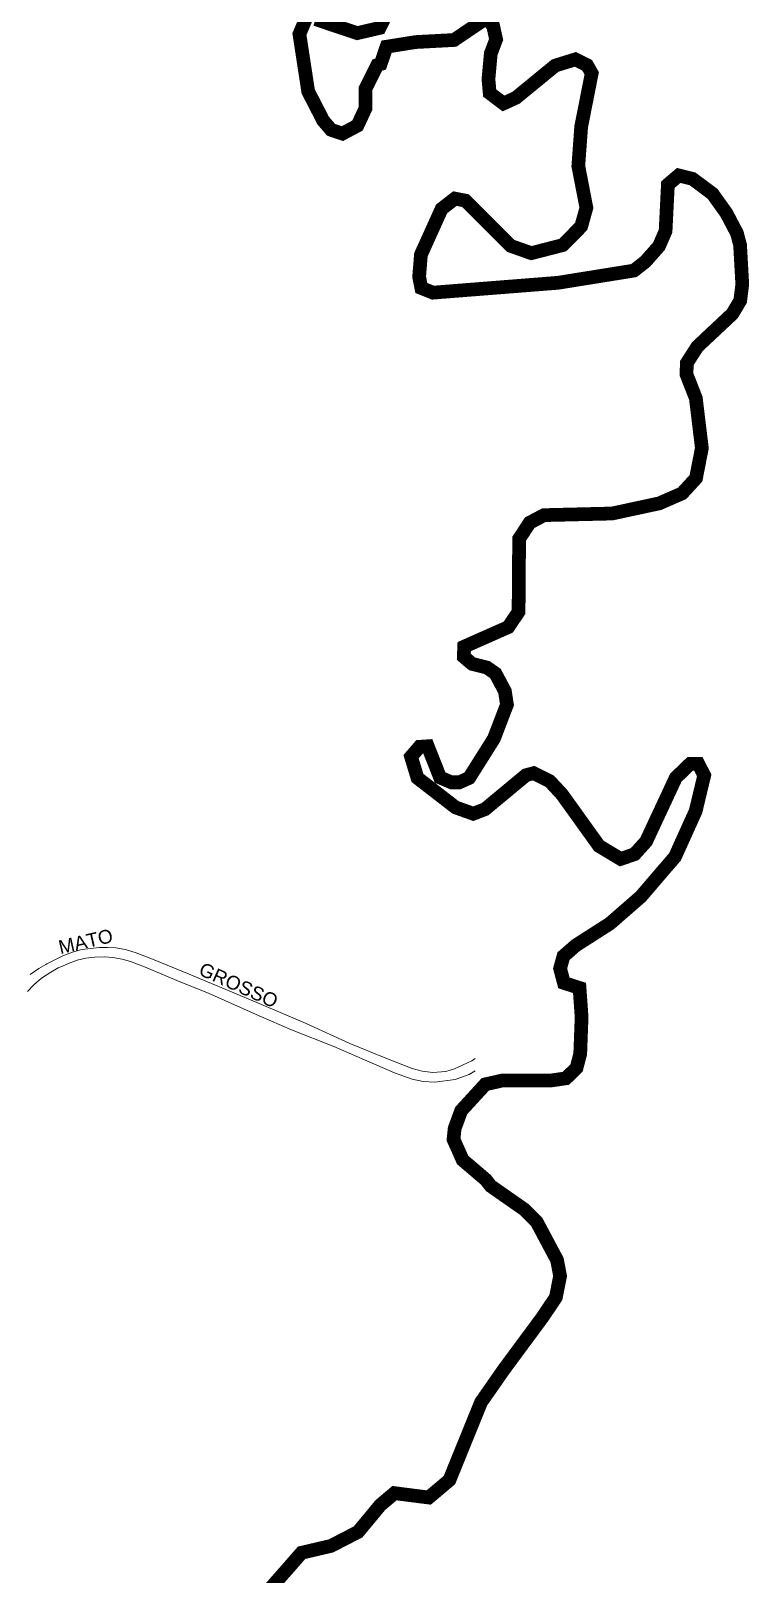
# Model space of a CAD drawing. Header units: millimetres. Extents: x 617885 to 663705, y 7172943 to 7234736.
# Drawn here: x 662276 to 662800, y 7183123 to 7184249 of the extents above; entities that cross this region are included whole.
import ezdxf

# ---------------------------------------------------------------- set-up
doc = ezdxf.new("R2010")
doc.units = ezdxf.units.MM
doc.layers.add('BAIRROS', color=12, linetype='Continuous')
doc.layers.add('TOP_VIAS 10.000', color=7, linetype='Continuous', lineweight=9)
doc.layers.add('VIAS', color=7, linetype='Continuous', lineweight=5)
doc.styles.add('LDUP', font='LDUP.SHX')

msp = doc.modelspace()

# ---------------------------------------------------------------- linework, layer by layer
at = {"layer": 'BAIRROS', "lineweight": 40, "ltscale": 0.3, "const_width": 10}
for points in [[(662449.6, 7183111.8), (662473.2, 7183138.7), (662494.6, 7183143.7), (662514.4, 7183153.9), (662530.7, 7183173.5), (662541, 7183182.2), (662566, 7183179), (662581.1, 7183191.7), (662604.2, 7183248.5), (662620.8, 7183272.3), (662649.2, 7183310.7), (662658.8, 7183325), (662661.9, 7183340.5), (662659.7, 7183352.2), (662644.7, 7183380.3), (662636.1, 7183388.9), (662611.3, 7183406.2), (662607.6, 7183410.9), (662590.8, 7183425.2), (662584.1, 7183440.2), (662584.9, 7183448.1), (662589.7, 7183461.2), (662607.3, 7183480.4), (662619.3, 7183483.1), (662654.4, 7183483.1), (662666.2, 7183484.8), (662673.9, 7183492.4), (662676.6, 7183502.6), (662677.6, 7183529.5), (662676.1, 7183550.7), (662664.7, 7183554.4), (662661.9, 7183564.9), (662664.4, 7183573.9), (662673.3, 7183581.7), (662698.3, 7183597.7), (662720.8, 7183617.3), (662745.8, 7183646.4), (662760.9, 7183679.8), (662767.1, 7183705.7), (662762.8, 7183714.2), (662756.9, 7183714.2), (662746.4, 7183704.1), (662724.7, 7183657.6), (662716.3, 7183648.3), (662706.1, 7183644.8), (662690.3, 7183654.3), (662663.3, 7183691.9), (662654.4, 7183701.5), (662642.6, 7183707.4), (662637, 7183705.9), (662607.1, 7183681.1), (662598.5, 7183677.8), (662585.6, 7183682.4), (662557.8, 7183703.9), (662553.1, 7183719.4), (662559.3, 7183726.6), (662565.3, 7183727), (662574.3, 7183704.2), (662582.5, 7183700.7), (662588.4, 7183700.7), (662595.5, 7183703.9), (662613.6, 7183732.6), (662623.1, 7183757.4), (662621.6, 7183767.2), (662614.7, 7183780.1), (662608.5, 7183784.4), (662597.7, 7183787.1), (662591.6, 7183792.3), (662591.9, 7183799.7), (662624, 7183813.9), (662631.6, 7183825.1), (662632, 7183878.3), (662639.7, 7183890.1), (662650.1, 7183895.6), (662699.9, 7183896.8), (662734.3, 7183904.2), (662751, 7183911.5), (662761.1, 7183922.5), (662765.4, 7183944.5), (662761, 7183980.9), (662754.2, 7183998.2), (662754.4, 7184006.5), (662762.1, 7184018.5), (662787.7, 7184042.5), (662793.4, 7184052.1), (662794.9, 7184063.9), (662793.3, 7184092.6), (662791, 7184101.3), (662783.3, 7184115.9), (662773.2, 7184130), (662758.6, 7184140.9), (662748.5, 7184143.4), (662740.6, 7184136.7), (662738.9, 7184102.8), (662734.1, 7184091.8), (662724.2, 7184080.6), (662715.8, 7184074), (662660.4, 7184065.1), (662569.1, 7184057.9), (662560.6, 7184061.3), (662559, 7184069.4), (662560.3, 7184085.6), (662575.4, 7184119), (662585.1, 7184126.5), (662592.9, 7184125), (662625.9, 7184092), (662640.9, 7184086.7), (662663.8, 7184092.6), (662677.3, 7184106.2), (662681.1, 7184119.8), (662675.2, 7184150.3), (662677.3, 7184179), (662685, 7184217.9), (662681.6, 7184223.8), (662673.1, 7184228.1), (662658.3, 7184223.5), (662629.6, 7184200), (662620.6, 7184195.9), (662610.5, 7184203.5), (662609.6, 7184213.7), (662611.3, 7184232.3), (662615.2, 7184242.6), (662613, 7184252.6), (662608.2, 7184258.2), (662584.5, 7184242.2), (662556.5, 7184240.7), (662535.2, 7184237.3), (662530.9, 7184224.7), (662528.4, 7184223.9), (662519.9, 7184206.9), (662519.9, 7184192.5), (662514, 7184179.8), (662503, 7184173.9), (662494.7, 7184176.7), (662488.9, 7184183.5), (662478, 7184204.7), (662471.6, 7184246.5), (662476.4, 7184257.9)], [(662483.4, 7184257.4), (662513.8, 7184247.2), (662530.1, 7184251), (662533.4, 7184257.7)]]:
    msp.add_lwpolyline(points, dxfattribs=at)
at = {"layer": 'VIAS', "color": 253}
for points in [[(662600, 7183490.3), (662595.6, 7183487.6), (662585.3, 7183484), (662570.4, 7183482.1), (662562, 7183482.5), (662553.9, 7183484.2), (662541, 7183488.9), (662519.2, 7183498.2), (662496.8, 7183508.1), (662465.9, 7183520.2), (662442.3, 7183530.3), (662405.7, 7183546.7), (662382.1, 7183556.2), (662358.4, 7183566.2), (662348.3, 7183570.1), (662342.2, 7183571.8), (662335.3, 7183573), (662329.3, 7183573.4), (662322.2, 7183573.2), (662315.7, 7183572.4), (662309.3, 7183570.9), (662301.9, 7183568), (662298.2, 7183566.4), (662295.4, 7183565.3), (662290.1, 7183562.3), (662283.4, 7183557.8), (662277.8, 7183553), (662273.1, 7183548.1)], [(662275, 7183560.5), (662281.4, 7183564.8), (662286.5, 7183567.9), (662287.3, 7183568.3), (662291.2, 7183570.3), (662292.1, 7183570.8), (662298.8, 7183574.1), (662305.9, 7183576.7), (662312.7, 7183578.7), (662319.3, 7183579.6), (662325.3, 7183580.2), (662331.4, 7183580.2), (662337.6, 7183580), (662344.7, 7183578.7), (662352.3, 7183576.4), (662364.4, 7183571.8), (662391.1, 7183560.8), (662434.2, 7183542.8), (662476.5, 7183524.9), (662508.5, 7183510.3), (662533.4, 7183499.9), (662553.9, 7183492), (662561.1, 7183489.9), (662568.9, 7183489.1), (662578.4, 7183489.7), (662584.8, 7183491.6), (662597.5, 7183497.6), (662600, 7183499.2)]]:
    msp.add_lwpolyline(points, dxfattribs=at)

# ---------------------------------------------------------------- texts
at = {"layer": 'TOP_VIAS 10.000', "color": 251, "style": 'LDUP', "width": 1.04}
for s, rotation, p in [('MATO', 13.0238, (662297.1, 7183575.3)), ('GROSSO', 335.8811, (662397.3, 7183560.7))]:
    msp.add_text(s, height=10, rotation=rotation, dxfattribs=at).set_placement(p)

doc.saveas('drawing.dxf')
